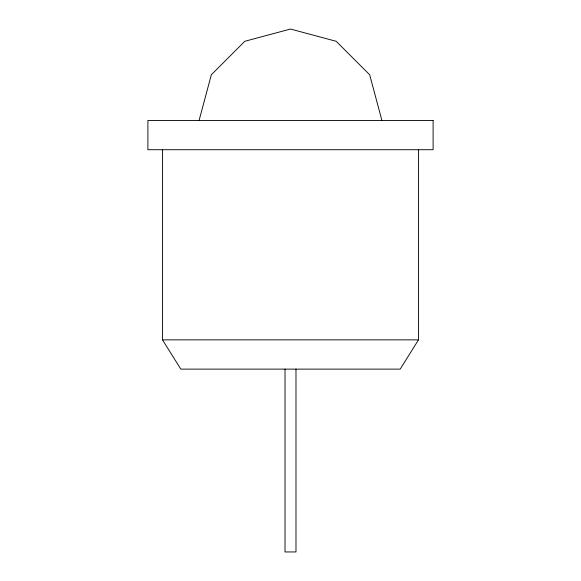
<?xml version="1.0" encoding="UTF-8"?>
<svg xmlns="http://www.w3.org/2000/svg" width="581" height="581" viewBox="0 0 581 581"><rect width="100%" height="100%" fill="white"/><g stroke="black" fill="none" stroke-linecap="round" stroke-linejoin="round"><path stroke-width="0.87" d="M199.087 120.463L211.331 74.76L244.79 41.295L290.5 29.05L336.21 41.295L369.669 74.76L381.913 120.463M418.48 149.716L418.48 339.863L400.2 369.117L180.8 369.117L162.52 339.863L162.52 149.716M162.52 339.863L418.48 339.863M295.983 369.117L295.983 551.95L285.017 551.95L285.017 369.117M433.106 120.463L147.894 120.463L147.894 149.716L433.106 149.716L433.106 120.463"/></g></svg>
